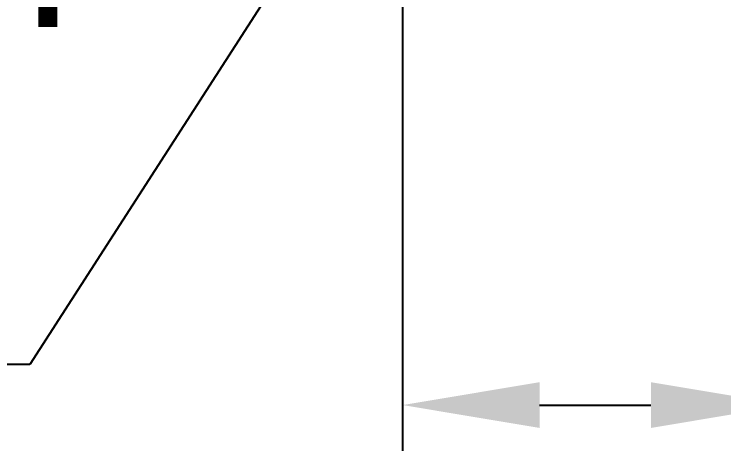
# Model space of a CAD drawing. Header units: millimetres. Extents: x 4086 to 8300, y 123 to 1549.
# Drawn here: x 6958.89 to 6989.95, y 953.47 to 972.56 of the extents above; entities that cross this region are included whole.
import ezdxf
from ezdxf import colors
from ezdxf.entities.mleader import LeaderData, LeaderLine
from ezdxf.math import Vec2, Vec3

# ---------------------------------------------------------------- set-up
doc = ezdxf.new("R2010")
doc.units = ezdxf.units.MM
doc.layers.add('多重引线', color=7, linetype='Continuous')
doc.layers.add('尺寸标注', color=7, linetype='Continuous')
doc.styles.get("Standard").update_dxf_attribs({"font": 'simsun.ttc'})
doc.styles.add('思源黑', font='SourceHanSansCN-Normal.ttf')
doc.dimstyles.new('尺寸标注_1_4比例', dxfattribs={"dimtxt": 7, "dimasz": 6, "dimexe": 2, "dimexo": 1.5, "dimgap": 1, "dimtad": 1, "dimdec": 1, "dimlfac": 4, "dimdsep": 46, "dimtxsty": '思源黑', "dimcen": 0.09, "dimadec": 0, "dimazin": 0, "dimtp": 0.01, "dimtm": 0.01, "dimtfac": 1, "dimtdec": 1, "dimtofl": 0, "dimtmove": 0, "dimatfit": 3, "dimfxl": 1, "dimtolj": 1, "dimarcsym": 0})

# ---------------------------------------------------------------- blocks, each defined once
blk = doc.blocks.new('*D946')
at = {"layer": 'Defpoints', "color": 0}
for p in [(6975.889, 982.543), (6992.764, 975.871), (6992.764, 955.471)]:
    blk.add_point(p, dxfattribs=at)
at = {"layer": '尺寸标注', "color": 0, "lineweight": -2}
for p, q in [((6975.889, 981.043), (6975.889, 953.471)), ((6992.764, 974.371), (6992.764, 953.471)), ((6981.889, 955.471), (6986.764, 955.471)), ((6992.764, 955.471), (7018.035, 955.471))]:
    blk.add_line(p, q, dxfattribs=at)
at = {"layer": '尺寸标注', "color": 0}
for points in [[(6981.889, 956.471), (6981.889, 954.471), (6975.889, 955.471)], [(6986.764, 954.471), (6986.764, 956.471), (6992.764, 955.471)]]:
    blk.add_solid(points, dxfattribs=at)
at = {"layer": '尺寸标注', "color": 0, "insert": (7008.399, 960.095), "char_height": 7, "attachment_point": 5, "style": '思源黑'}
blk.add_mtext('\\A1;67.5', dxfattribs=at)

msp = doc.modelspace()

# ---------------------------------------------------------------- dimensions: what is measured, and where the dimension line sits
at = {"layer": '尺寸标注'}
dim = msp.add_linear_dim(base=(6992.764, 955.4709), p1=(6975.889, 982.543), p2=(6992.764, 975.8712), dimstyle='尺寸标注_1_4比例', dxfattribs=at)
dim.commit()
dim.dimension.update_dxf_attribs({"geometry": '*D946', "text_midpoint": (7008.3993, 960.0952)})

# ---------------------------------------------------------------- leaders
at = {"layer": '多重引线'}
ml = msp.add_multileader_mtext('Standard', dxfattribs=at)
ml.set_content('\\A1;{\\fSource Han Sans CN Regular|b0|i0|c0|p34;2×\\C256;Φ6H7({\\H0.7x;\\S+0.012^  0;}) \\fSource Han Sans CN Normal|b0|i0|c134|p34;  \\fSource Han Sans CN Normal|b0|i0|c0|p34;\\C7;through}')
ml.set_leader_properties(linetype='ByLayer')
ml.build(insert=Vec2(0, 0))
ml.multileader.update_dxf_attribs({"text_left_attachment_type": 5, "text_right_attachment_type": 5, "dogleg_length": 10, "arrow_head_size": 5})
ctx = ml.context
ctx.base_point, ctx.char_height, ctx.arrow_head_size, ctx.landing_gap_size, ctx.plane_origin = Vec3(6871.8676, 957.2455), 7, 5, 2.5, Vec3(7242.7271, 994.0157)
ctx.left_attachment, ctx.right_attachment, ctx.text_align_type = 5, 5, 1
notes = []
notes.append((ctx, [(1, (1, 1, 0), (6959.5713, 957.2455), (-1, 0), 10, [(1, [(6975.889, 982.543)], 0, [])])]))
ctx.mtext.insert, ctx.mtext.width, ctx.mtext.alignment, ctx.mtext.flow_direction = Vec3(6910.7194, 981.3855), 100, 2, 5
for ctx, leaders in notes:
    for number, flags, end, landing, length, lines in leaders:
        leader = LeaderData()
        leader.index, (leader.has_last_leader_line, leader.has_dogleg_vector, leader.attachment_direction) = number, flags
        leader.last_leader_point, leader.dogleg_vector, leader.dogleg_length = Vec3(end), Vec3(landing), length
        for number, points, colour, breaks in lines:
            line = LeaderLine()
            line.index, line.vertices, line.color, line.breaks = number, Vec3.list(points), colors.encode_raw_color(colour), breaks
            leader.lines.append(line)
        ctx.leaders.append(leader)

doc.saveas('drawing.dxf')
